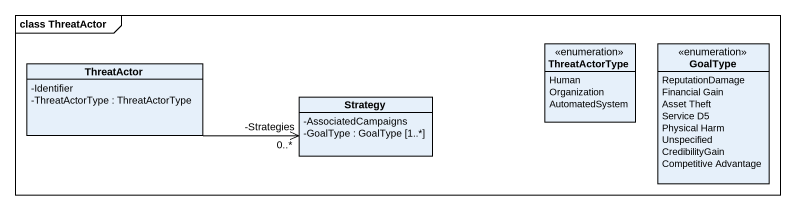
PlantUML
@startuml
mainframe class ThreatActor
hide circle
hide empty members
skinparam classAttributeIconSize 0
class ThreatActor {
  -Identifier
  -ThreatActorType : ThreatActorType
}
enum ThreatActorType {
  Human
  Organization
  AutomatedSystem
}
enum GoalType {
  ReputationDamage
  Financial Gain
  Asset Theft
  Service D5
  Physical Harm
  Unspecified
  CredibilityGain
  Competitive Advantage
}
class Strategy {
  -AssociatedCampaigns
  -GoalType : GoalType [1..*]
}
Strategy "-Strategies\n0..*" <-left- ThreatActor
@enduml
